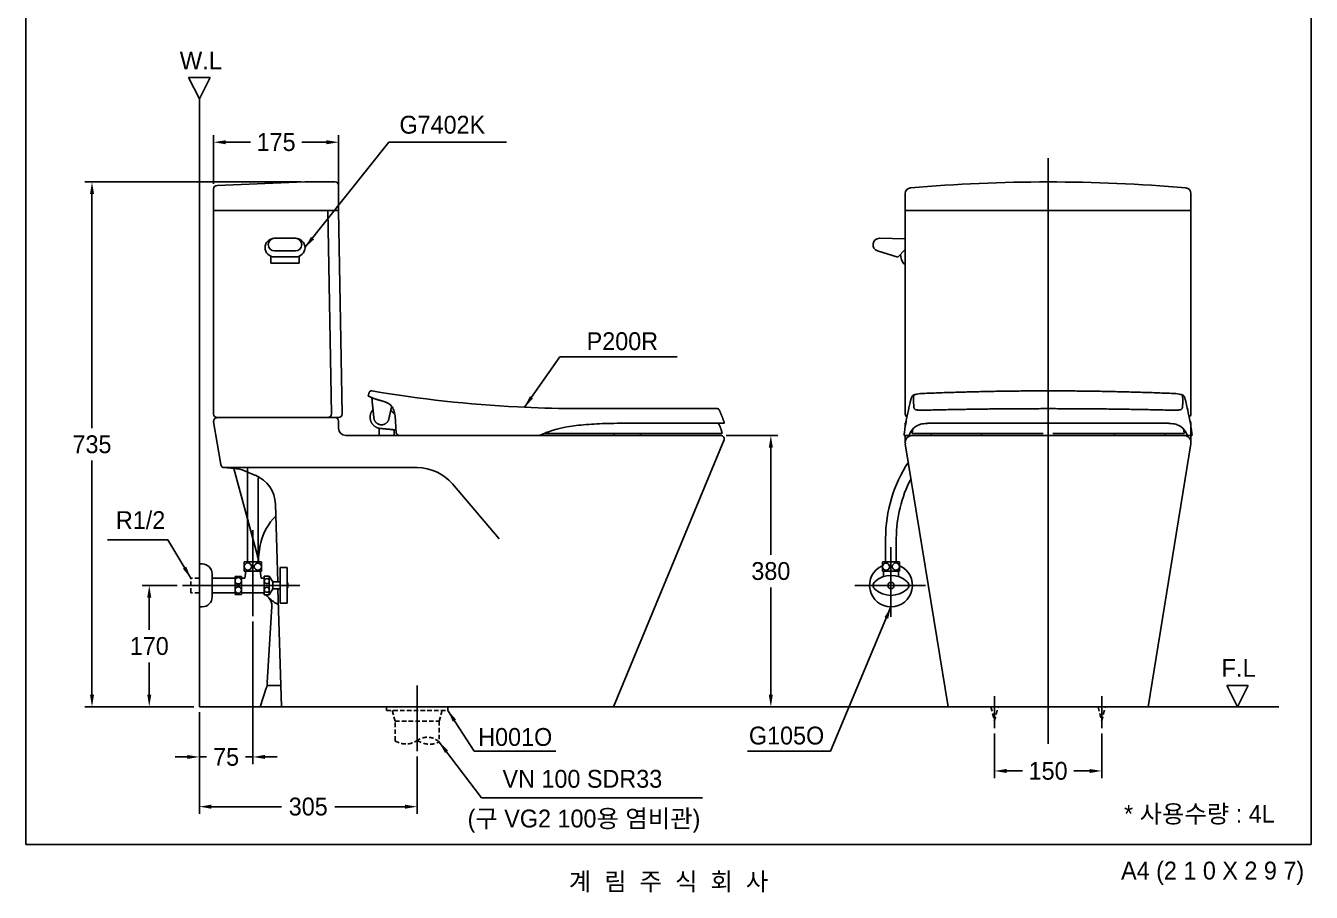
# Model space of a CAD drawing. Header units: millimetres. Extents: x 0 to 1800, y -67 to 2530.
# Drawn here: x 0 to 1800, y -67 to 1147 of the extents above; entities that cross this region are included whole.
import ezdxf
from ezdxf.enums import TextEntityAlignment as Align
from ezdxf.lldxf.tags import DXFTag

# ---------------------------------------------------------------- set-up
doc = ezdxf.new("R2010")
doc.units = ezdxf.units.MM
doc.linetypes.add('DASHED2', pattern=[9.525, 6.35, -3.175])
for name, color, linetype in [('TEXT', 7, 'Continuous'), ('내부선 및 부속', 4, 'Continuous'), ('도각라인', 255, 'Continuous'), ('외형선', 3, 'Continuous'), ('점선', 6, 'DASHED2'), ('중심선', 1, 'DASHED'), ('치수선', 7, 'Continuous')]:
    doc.layers.add(name, color=color, linetype=linetype)
doc.styles.add('____', font='')
doc.styles.add('타이틀', font='H2GTRM.TTF', dxfattribs={"height": 25})
doc.styles.get('____').set_extended_font_data('굴림')
tags = doc.linetypes.add('DASHDOT', pattern=[70, 31, -13, 13, -13]).pattern_tags.tags
tags[10:11] = [DXFTag(74, 4), DXFTag(75, 0), DXFTag(340, '0'), DXFTag(46, 0.0), DXFTag(50, 0.0), DXFTag(44, 0.0), DXFTag(45, 0.0)]
tags[8:9] = [DXFTag(74, 4), DXFTag(75, 0), DXFTag(340, '0'), DXFTag(46, 0.0), DXFTag(50, 0.0), DXFTag(44, 0.0), DXFTag(45, 0.0)]
tags[6:7] = [DXFTag(74, 4), DXFTag(75, 0), DXFTag(340, '0'), DXFTag(46, 0.0), DXFTag(50, 0.0), DXFTag(44, 0.0), DXFTag(45, 0.0)]
tags[4:5] = [DXFTag(74, 4), DXFTag(75, 0), DXFTag(340, '0'), DXFTag(46, 0.0), DXFTag(50, 0.0), DXFTag(44, 0.0), DXFTag(45, 0.0)]
tags = doc.linetypes.add('DASHED', pattern=[25.72, 12.86, -12.86]).pattern_tags.tags
tags[6:7] = [DXFTag(74, 4), DXFTag(75, 0), DXFTag(340, '0'), DXFTag(46, 0.0), DXFTag(50, 0.0), DXFTag(44, 0.0), DXFTag(45, 0.0)]
tags[4:5] = [DXFTag(74, 4), DXFTag(75, 0), DXFTag(340, '0'), DXFTag(46, 0.0), DXFTag(50, 0.0), DXFTag(44, 0.0), DXFTag(45, 0.0)]
doc.dimstyles.new('MSADIM', dxfattribs={"dimtxt": 33, "dimasz": 17, "dimexe": 10, "dimexo": 7.5, "dimgap": 10, "dimtad": 0, "dimtih": 1, "dimtoh": 1, "dimdec": 0, "dimzin": 1, "dimdsep": 46, "dimtxsty": '____', "dimcen": 11.25, "dimadec": 0, "dimazin": 0, "dimtfac": 1, "dimtdec": 0, "dimtix": 1, "dimtmove": 0, "dimatfit": 3, "dimfxl": 1, "dimtolj": 1, "dimtzin": 1, "dimarcsym": 0})

# ---------------------------------------------------------------- blocks, each defined once
blk = doc.blocks.new('*D44')
at = {"layer": '치수선', "color": 0, "linetype": 'Continuous', "lineweight": -2, "transparency": 16777216}
for p, q in [((243.1, 185.3), (243.1, 43)), ((548.1, 123.1), (548.1, 43)), ((260.1, 53), (358.3, 53)), ((531.1, 53), (432.9, 53))]:
    blk.add_line(p, q, dxfattribs=at)
at = {"layer": '치수선', "color": 0, "linetype": 'Continuous', "transparency": 16777216}
for points in [[(260.1, 55.8), (260.1, 50.1), (243.1, 53)], [(531.1, 55.8), (531.1, 50.1), (548.1, 53)]]:
    blk.add_solid(points, dxfattribs=at)
at = {"layer": '치수선', "color": 0, "linetype": 'Continuous', "transparency": 16777216, "insert": (395.6, 53), "char_height": 25, "attachment_point": 5, "style": '____'}
blk.add_mtext('\\A1;305', dxfattribs=at)
blk = doc.blocks.new('*D45')
at = {"layer": '치수선', "color": 0, "linetype": 'Continuous', "lineweight": -2, "transparency": 16777216}
for p, q in [((212, 362.8), (163, 362.8)), ((173, 345.8), (173, 300.7)), ((173, 209.8), (173, 255)), ((235.6, 192.8), (163, 192.8))]:
    blk.add_line(p, q, dxfattribs=at)
at = {"layer": '치수선', "color": 0, "linetype": 'Continuous', "transparency": 16777216}
for points in [[(170.2, 345.8), (175.8, 345.8), (173, 362.8)], [(170.2, 209.8), (175.8, 209.8), (173, 192.8)]]:
    blk.add_solid(points, dxfattribs=at)
at = {"layer": '치수선', "color": 0, "linetype": 'Continuous', "transparency": 16777216, "insert": (173, 277.8), "char_height": 25, "attachment_point": 5, "style": '____'}
blk.add_mtext('\\A1;170', dxfattribs=at)
blk = doc.blocks.new('*D42')
at = {"layer": '치수선', "color": 0, "linetype": 'Continuous', "lineweight": -2, "transparency": 16777216}
for p, q in [((385.6, 927.8), (82.8, 927.8)), ((92.8, 910.8), (92.8, 583.1)), ((92.8, 209.8), (92.8, 537.5)), ((235.6, 192.8), (82.8, 192.8))]:
    blk.add_line(p, q, dxfattribs=at)
at = {"layer": '치수선', "color": 0, "linetype": 'Continuous', "transparency": 16777216}
for points in [[(90, 910.8), (95.7, 910.8), (92.8, 927.8)], [(90, 209.8), (95.7, 209.8), (92.8, 192.8)]]:
    blk.add_solid(points, dxfattribs=at)
at = {"layer": '치수선', "color": 0, "linetype": 'Continuous', "transparency": 16777216, "insert": (92.8, 560.3), "char_height": 25, "attachment_point": 5, "style": '____'}
blk.add_mtext('\\A1;735', dxfattribs=at)
blk = doc.blocks.new('*D46')
at = {"layer": '치수선', "color": 0, "linetype": 'Continuous', "lineweight": -2, "transparency": 16777216}
for p, q in [((318.1, 312.3), (318.1, 112.6)), ((243.1, 185.3), (243.1, 112.6)), ((226.1, 122.6), (209.1, 122.6)), ((243.1, 122.6), (253.2, 122.6)), ((318.1, 122.6), (307.9, 122.6)), ((335.1, 122.6), (352.1, 122.6))]:
    blk.add_line(p, q, dxfattribs=at)
at = {"layer": '치수선', "color": 0, "linetype": 'Continuous', "transparency": 16777216}
for points in [[(226.1, 125.5), (226.1, 119.8), (243.1, 122.6)], [(335.1, 125.5), (335.1, 119.8), (318.1, 122.6)]]:
    blk.add_solid(points, dxfattribs=at)
at = {"layer": '치수선', "color": 0, "linetype": 'Continuous', "transparency": 16777216, "insert": (280.6, 122.6), "char_height": 25, "attachment_point": 5, "style": '____'}
blk.add_mtext('\\A1;75', dxfattribs=at)
blk = doc.blocks.new('*D43')
at = {"layer": '치수선', "color": 0, "linetype": 'Continuous', "lineweight": -2, "transparency": 16777216}
for p, q in [((1356.5, 155.3), (1356.5, 93)), ((1506.5, 155.3), (1506.5, 93)), ((1373.5, 103), (1395.5, 103)), ((1489.5, 103), (1467.4, 103))]:
    blk.add_line(p, q, dxfattribs=at)
at = {"layer": '치수선', "color": 0, "linetype": 'Continuous', "transparency": 16777216}
for points in [[(1373.5, 105.8), (1373.5, 100.1), (1356.5, 103)], [(1489.5, 105.8), (1489.5, 100.1), (1506.5, 103)]]:
    blk.add_solid(points, dxfattribs=at)
at = {"layer": '치수선', "color": 0, "linetype": 'Continuous', "transparency": 16777216, "insert": (1431.5, 103), "char_height": 25, "attachment_point": 5, "style": '____'}
blk.add_mtext('\\A1;150', dxfattribs=at)
blk = doc.blocks.new('*D35')
at = {"layer": '치수선', "color": 0, "linetype": 'Continuous', "lineweight": -2, "transparency": 16777216}
for p, q in [((980.6, 572.8), (1053.3, 572.8)), ((1043.3, 555.8), (1043.3, 405.6)), ((1043.3, 209.8), (1043.3, 360)), ((830.6, 192.8), (1053.3, 192.8))]:
    blk.add_line(p, q, dxfattribs=at)
at = {"layer": '치수선', "color": 0, "linetype": 'Continuous', "transparency": 16777216}
for points in [[(1040.4, 555.8), (1046.1, 555.8), (1043.3, 572.8)], [(1040.4, 209.8), (1046.1, 209.8), (1043.3, 192.8)]]:
    blk.add_solid(points, dxfattribs=at)
at = {"layer": '치수선', "color": 0, "linetype": 'Continuous', "transparency": 16777216, "insert": (1043.3, 382.8), "char_height": 25, "attachment_point": 5, "style": '____'}
blk.add_mtext('\\A1;380', dxfattribs=at)
blk = doc.blocks.new('*D41')
at = {"layer": '치수선', "color": 0, "linetype": 'Continuous', "lineweight": -2, "transparency": 16777216}
for p, q in [((263.1, 925.3), (263.1, 993.4)), ((438.1, 895.3), (438.1, 993.4)), ((280.1, 983.4), (314.6, 983.4)), ((421.1, 983.4), (386.5, 983.4))]:
    blk.add_line(p, q, dxfattribs=at)
at = {"layer": '치수선', "color": 0, "linetype": 'Continuous', "transparency": 16777216}
for points in [[(280.1, 986.2), (280.1, 980.5), (263.1, 983.4)], [(421.1, 986.2), (421.1, 980.5), (438.1, 983.4)]]:
    blk.add_solid(points, dxfattribs=at)
at = {"layer": '치수선', "color": 0, "linetype": 'Continuous', "transparency": 16777216, "insert": (350.6, 983.4), "char_height": 25, "attachment_point": 5, "style": '____'}
blk.add_mtext('\\A1;175', dxfattribs=at)

msp = doc.modelspace()

# ---------------------------------------------------------------- linework, layer by layer
at = {"layer": '내부선 및 부속', "linetype": 'Continuous'}
for p, q in [((438.1, 887.8), (263.1, 887.8)), ((263.1, 887.8), (438.1, 887.8)), ((428, 602.9), (423.1, 887.8)), ((1231.5, 887.8), (1631.5, 887.8)), ((1234, 887.8), (1629, 887.8)), ((378.1, 848.8), (348.1, 848.8)), ((1195.5, 848.8), (1231.5, 848.1)), ((377.7, 831.2), (348.4, 831.2)), ((1192.6, 831.2), (1220.9, 822.3)), ((1220.9, 822.3), (1231.2, 833.1)), ((343.1, 823.8), (343.1, 813.8)), ((383.1, 813.8), (343.1, 813.8)), ((378.1, 822.8), (348.1, 822.8)), ((383.1, 823.8), (383.1, 813.8)), ((1229.3, 813.1), (1231.5, 813.1)), ((433.1, 597.8), (268.1, 597.8)), ((268.1, 597.8), (438, 597.8)), ((968.1, 610.3), (964.3, 610.3)), ((1241.1, 576.4), (1241.9, 581.5)), ((1622, 576.4), (1621.3, 581.5)), ((1229.8, 573.4), (1229.8, 573.4)), ((1230.3, 572.8), (1632.6, 572.8)), ((1237.2, 573.8), (1236.8, 572.8)), ((1241.5, 572.8), (1621.5, 572.8)), ((1268, 573.8), (1268, 575.4)), ((1338.4, 573.8), (1338.4, 575.4)), ((1524.7, 573.8), (1524.7, 575.4)), ((1595.2, 573.8), (1595.2, 575.4)), ((1626, 573.8), (1626.4, 572.8)), ((548, 527.8), (278, 527.8)), ((306.5, 523.1), (321.7, 516.9)), ((310.6, 395.6), (310.6, 527.1)), ((325.6, 395.6), (325.6, 513.5)), ((663.1, 427.8), (597.5, 504.9)), ((352.9, 367.6), (349.6, 476.6)), ((1204, 428.6), (1204, 395.6)), ((1219, 428.6), (1219, 395.6)), ((247.1, 392.8), (243.1, 392.8)), ((261.1, 378.8), (261.1, 346.8)), ((330.1, 395.6), (306.1, 395.6)), ((306.1, 382.6), (306.1, 395.6)), ((330.1, 382.6), (306.1, 382.6)), ((308.1, 382.6), (306.6, 373.1)), ((329.6, 373.1), (328.1, 382.6)), ((330.1, 382.6), (330.1, 395.6)), ((356.1, 387.8), (356.1, 337.8)), ((366.1, 387.8), (356.1, 387.8)), ((366.1, 387.8), (366.1, 337.8)), ((1223.5, 395.6), (1199.5, 395.6)), ((1199.5, 395.6), (1199.5, 382.6)), ((1223.5, 382.6), (1199.5, 382.6)), ((1201, 382.6), (1201, 375.1)), ((1222, 382.6), (1222, 375.1)), ((1223.5, 395.6), (1223.5, 382.6)), ((293.1, 373.1), (261.1, 373.1)), ((293.1, 375.3), (293.1, 350.3)), ((302.1, 375.3), (293.1, 375.3)), ((302.1, 375.3), (302.1, 350.3)), ((306.6, 373.1), (302.1, 373.1)), ((334.1, 373.1), (329.6, 373.1)), ((341.1, 375.8), (334.1, 375.8)), ((334.1, 375.8), (334.1, 349.8)), ((341.1, 375.8), (341.1, 349.8)), ((341.1, 375.8), (346.1, 367.6)), ((346.1, 367.6), (346.1, 358.1)), ((356.1, 367.6), (346.1, 367.6)), ((293.1, 352.6), (261.1, 352.6)), ((302.1, 350.3), (293.1, 350.3)), ((334.1, 352.6), (302.1, 352.6)), ((341.1, 349.8), (334.1, 349.8)), ((346.1, 358.1), (341.1, 349.8)), ((356.1, 358.1), (346.1, 358.1)), ((358.1, 192.8), (353.1, 358.1)), ((247.1, 332.8), (243.1, 332.8)), ((366.1, 337.8), (356.1, 337.8)), ((357.2, 222.8), (337.8, 222.8))]:
    msp.add_line(p, q, dxfattribs=at)
for centre, radius in [((311.1, 389.2), 5), ((325.1, 389), 5), ((1204.5, 389), 5), ((1218.4, 389.2), 5), ((297.6, 369.3), 4.5), ((297.6, 356.3), 4.5), ((337.6, 368.8), 3.5), ((337.6, 356.8), 3.5), ((1211.5, 362.8), 4.5)]:
    msp.add_circle(centre, radius, dxfattribs=at)
for centre, radius, start, end in [((348.1, 835.8), 13, 90, 270), ((348.4, 840), 8.82, 90, 270), ((377.7, 840), 8.82, 270, 90), ((378.1, 835.8), 13, 270, 90), ((1195.3, 839.8), 9, 88.83, 252.4927), ((1249.6, 827.7), 25, 183.5491, 215.6999), ((423, 602.8), 5, 270, 0.9878), ((1230.3, 573.3), 0.5, 172.628, 270), ((1241.5, 562.8), 10, 90, 189.2308), ((1269, 573.8), 1, 180, 270), ((1337.4, 573.8), 1, 270, 360), ((1525.7, 573.8), 1, 180, 270), ((1594.2, 573.8), 1, 270, 0), ((1621.5, 562.8), 10, 350.7692, 90), ((1632.6, 573.3), 0.5, 270, 7.372), ((287.6, 476.9), 50, 67.7305, 85.2764), ((548, 462.8), 65, 40.3645, 90), ((1398.9, 428.6), 194.9, 146.7984, 180), ((304.6, 475.3), 45, 1.7098, 67.7305), ((1398.9, 428.6), 179.9, 152.3225, 180), ((402.1, 405.6), 75, 133.8486, 166.786), ((445.9, 395.3), 120, 166.786, 179.87), ((247.1, 378.8), 14, 0, 90), ((1211.5, 362.8), 30, 113.5784, 66.422), ((359.7, 362.8), 7.84, 324.9654, 35.0346), ((1193.5, 362.8), 7, 132.501, 227.499), ((1211.5, 343.2), 33.6, 47.499, 132.501), ((1229.5, 362.8), 7, 312.501, 47.499), ((247.1, 346.8), 14, 270, 360), ((369, 373.3), 40, 224.5569, 247.718), ((1211.5, 382.5), 33.6, 227.499, 312.501)]:
    msp.add_arc(centre, radius, start, end, dxfattribs=at)
for points, weights in [([(481, 633), (480.3, 630.8), (479.6, 628.4)], [1, 0.999970069621, 1]), ([(484.4, 635.2), (481.7, 635.6), (481, 633)], [1, 0.749919621623, 1]), ([(1431.7, 635.2), (1345.3, 635.2), (1259, 631.7)], [1, 0.999801706523, 1]), ([(1431.5, 635.2), (1517.8, 635.2), (1604.1, 631.7)], [1, 0.999801706523, 1]), ([(479.6, 628.3), (479.6, 627.9), (480, 627.8)], [1, 0.762517510337, 1]), ([(480.2, 627.7), (482.4, 626.8), (484.6, 625.8)], [1, 0.999999577645, 1]), ([(487.5, 597.1), (486, 611.4), (484.6, 625.6)], [1, 0.999999998603, 1]), ([(504, 619.4), (505.1, 619), (506.1, 618.5)], [1, 0.999535955488, 1]), ([(512.4, 613.8), (511.1, 607.9), (509.8, 602)], [1, 0.999999989755, 1]), ([(1243.3, 628.7), (1243.1, 622.3), (1243.3, 615.9)], [1, 0.9993311055, 1]), ([(1619.8, 628.7), (1620.1, 622.3), (1619.9, 615.9)], [1, 0.9993311055, 1]), ([(494.6, 588.3), (488.3, 590.4), (487.5, 597.1)], [1, 0.845558382964, 1]), ([(508.7, 596.8), (507.4, 588.3), (498.7, 587.7)], [1, 0.778466172413, 1]), ([(509.8, 602), (509.2, 599.4), (508.7, 596.8)], [1, 0.999999968801, 1]), ([(514.5, 604.6), (512.8, 606.2), (511.1, 607.9)], [1, 0.999857475515, 1]), ([(516.8, 602.7), (515.6, 603.7), (514.5, 604.6)], [1, 0.999840560835, 1]), ([(970.9, 608.6), (970.1, 610.4), (968.1, 610.3)], [1, 0.838239281829, 1]), ([(978.1, 590.6), (975, 599.8), (970.9, 608.6)], [1, 0.998256586957, 1]), ([(1262.4, 608.3), (1347, 610.3), (1431.7, 610.3)], [1, 0.999929548241, 1]), ([(1600.7, 608.3), (1516.1, 610.3), (1431.5, 610.3)], [1, 0.999929548241, 1]), ([(498.7, 587.7), (496.6, 587.6), (494.6, 588.3)], [1, 0.980963894157, 1]), ([(518.5, 577.9), (518.6, 574.2), (522.1, 573.1)], [1, 0.814371779475, 1]), ([(722, 573.8), (725.3, 575.3), (728.6, 576.7)], [1, 0.999503878411, 1]), ([(837.2, 589.9), (907.4, 589.9), (977.6, 589.9)], [1, 0.999999997672, 1]), ([(968.8, 589.9), (970.8, 588.4), (971.8, 586.1)], [1, 0.965744445084, 1]), ([(971.8, 586.1), (973.7, 581.5), (974.9, 576.6)], [1, 0.997080258558, 1]), ([(975, 576.4), (975, 575.7), (974.3, 575.4)], [1, 0.819941337137, 1]), ([(977.6, 589.9), (977.7, 589.9), (977.8, 589.9)], [1, 0.98089739074, 1]), ([(978, 590), (978, 590.1), (978.1, 590.2)], [1, 0.976763395582, 1]), ([(1230.5, 578.1), (1230.2, 575.8), (1229.8, 573.4)], [1, 0.999997897074, 1]), ([(1266.4, 589.9), (1349, 589.9), (1431.7, 589.9)], [1, 0.999999998137, 1]), ([(1596.8, 589.9), (1514.1, 589.9), (1431.5, 589.9)], [1, 0.999999998137, 1]), ([(1632.5, 578.1), (1632.8, 575.8), (1633.1, 573.4)], [1, 0.999997897074, 1]), ([(717.7, 572.8), (718.8, 572.8), (719.9, 573.1)], [1, 0.993760916867, 1]), ([(719.9, 573.1), (721, 573.3), (722, 573.8)], [1, 0.994379533918, 1]), ([(824, 573.8), (824, 572.8), (825, 572.8)], [1, 0.708719297177, 1]), ([(859.6, 572.8), (860.6, 572.8), (860.6, 573.8)], [1, 0.709335044822, 1])]:
    msp.add_rational_spline(points, weights, degree=2, dxfattribs=at)
for points, degree in [([(484.6, 635.2), (484.5, 635.2), (484.5, 635.2), (484.5, 635.2), (484.4, 635.2), (484.4, 635.2)], 5), ([(1259, 631.7), (1250.3, 631.4), (1243.4, 630.1), (1243.3, 628.7)], 3), ([(1604.1, 631.7), (1612.8, 631.4), (1619.7, 630.1), (1619.8, 628.7)], 3), ([(479.6, 628.4), (479.6, 628.4), (479.6, 628.4), (479.6, 628.4), (479.6, 628.3), (479.6, 628.3)], 5), ([(480, 627.8), (480, 627.8), (480.1, 627.8), (480.1, 627.8), (480.1, 627.7), (480.2, 627.7)], 5), ([(484.6, 625.8), (488.3, 624.2), (492.1, 622.6), (496.2, 622), (500.2, 621), (504, 619.4)], 5), ([(506.1, 618.5), (507, 618.1), (507.9, 617.6), (508.7, 617.1), (509.5, 616.5), (510.2, 615.9)], 5), ([(1240.8, 627.4), (1239.9, 625.9), (1240, 623.9), (1239.1, 622.5), (1238.7, 620.8), (1238.4, 619.1)], 5), ([(1243.3, 615.9), (1243.3, 615.3), (1243.3, 614.6), (1243.3, 613.9), (1243.5, 613.3), (1243.5, 612.7)], 5), ([(1619.9, 615.9), (1619.8, 615.3), (1619.8, 614.6), (1619.9, 613.9), (1619.7, 613.3), (1619.6, 612.7)], 5), ([(1622.1, 627.4), (1623, 625.9), (1623, 623.9), (1623.9, 622.5), (1624.2, 620.8), (1624.6, 619.1)], 5), ([(494.7, 582.9), (494.7, 577.8), (494.7, 572.8)], 2), ([(495.7, 582.7), (504.7, 581.8), (513.8, 580.9)], 2), ([(513.8, 580.9), (516.1, 580.7), (518.4, 580.4)], 2), ([(515.7, 572.8), (515.7, 576.8), (515.7, 580.7)], 2), ([(974.9, 576.6), (974.9, 576.6), (975, 576.6), (975, 576.5), (975, 576.5), (975, 576.4)], 5), ([(977.8, 589.9), (977.8, 589.9), (977.9, 590), (977.9, 590), (977.9, 590), (978, 590)], 5), ([(978.1, 590.2), (978.1, 590.3), (978.1, 590.4), (978.1, 590.4), (978.1, 590.5), (978.1, 590.6)], 5), ([(1266.4, 589.9), (1265, 589.9), (1263.7, 589.9), (1262.3, 589.7), (1261, 589.6), (1259.6, 589.5)], 5), ([(1596.8, 589.9), (1598.1, 589.9), (1599.5, 589.9), (1600.8, 589.7), (1602.2, 589.6), (1603.5, 589.5)], 5), ([(522.1, 573.1), (522.5, 572.9), (522.9, 572.9), (523.3, 572.8), (523.7, 572.8), (524.1, 572.8)], 5), ([(973.7, 575.4), (849.6, 575.4), (725.5, 575.4)], 2), ([(824, 575.3), (824, 574.6), (824, 573.8)], 2), ([(860.6, 573.8), (860.6, 574.6), (860.6, 575.3)], 2), ([(974.3, 575.4), (974.2, 575.4), (974.1, 575.4), (973.9, 575.4), (973.8, 575.4), (973.7, 575.4)], 5), ([(1242.1, 575.4), (1333.5, 575.4), (1424.8, 575.4)], 2), ([(1621, 575.4), (1529.7, 575.4), (1438.3, 575.4)], 2)]:
    msp.add_open_spline(points, degree=degree, dxfattribs=at)
for points, knots in [([(964.3, 610.3), (911.4, 610.3), (851.7, 610.4), (785.2, 610.3), (746.3, 610.4), (645.6, 613.5), (552.2, 623.7), (484.6, 635.2)], [0, 0, 0, 0, 0.329654, 0.372244, 0.41482, 0.5725, 1, 1, 1, 1]), ([(1246, 630.3), (1245.3, 630.1), (1244.2, 629.8), (1242.7, 629.2), (1241.5, 628.4), (1241, 627.8), (1240.8, 627.4)], [0, 0, 0, 0, 0.334847, 0.592015, 0.806373, 1, 1, 1, 1]), ([(1616.9, 630.3), (1617.6, 630.1), (1618.8, 629.8), (1620.3, 629.2), (1621.4, 628.4), (1621.9, 627.8), (1622.1, 627.4)], [0, 0, 0, 0, 0.334847, 0.592015, 0.806373, 1, 1, 1, 1]), ([(510.2, 615.9), (511, 615.3), (512.4, 613.9), (514.8, 610.1), (516.9, 603.8), (517.9, 592.4), (518.3, 583.6), (518.5, 577.9)], [0, 0, 0, 0, 0.077293, 0.145803, 0.337667, 0.56877, 1, 1, 1, 1]), ([(1238.4, 619.1), (1237.3, 614.1), (1235.5, 606.5), (1233.3, 595.9), (1231.8, 587.1), (1230.9, 581.1), (1230.5, 578.1)], [0, 0, 0, 0, 0.363376, 0.561739, 0.784101, 1, 1, 1, 1]), ([(1243.5, 612.7), (1243.6, 612.1), (1243.6, 611.2), (1244.5, 609.4), (1247.5, 608.4), (1251.3, 608.2), (1256.6, 608.1), (1260.1, 608.3), (1262.4, 608.3)], [0, 0, 0, 0, 0.080098, 0.130289, 0.260977, 0.509166, 0.671258, 1, 1, 1, 1]), ([(1619.6, 612.7), (1619.5, 612.1), (1619.5, 611.2), (1618.7, 609.4), (1615.7, 608.4), (1611.8, 608.2), (1606.6, 608.1), (1603.1, 608.3), (1600.8, 608.3)], [0, 0, 0, 0, 0.080098, 0.130289, 0.260977, 0.509166, 0.671258, 1, 1, 1, 1]), ([(1624.6, 619.1), (1625.6, 614.1), (1627.4, 606.5), (1629.6, 595.9), (1631.2, 587.1), (1632.1, 581.1), (1632.5, 578.1)], [0, 0, 0, 0, 0.363376, 0.561739, 0.784101, 1, 1, 1, 1]), ([(728.6, 576.7), (741.3, 581.7), (756.2, 585), (783.4, 588.1), (793, 588.7), (813.6, 589.6), (824.5, 589.8), (837.2, 589.9)], [0, 0, 0, 0, 0.485452, 0.485452, 0.744131, 0.744131, 1, 1, 1, 1]), ([(1259.6, 589.5), (1256, 589.2), (1253.2, 588.7), (1247.8, 586.7), (1245.4, 585.1), (1240.8, 580.5), (1238.8, 577.6), (1237.2, 573.8)], [0, 0, 0, 0, 0.272913, 0.272913, 0.636696, 0.636696, 1, 1, 1, 1]), ([(1603.5, 589.5), (1607.1, 589.2), (1610, 588.7), (1615.4, 586.7), (1617.8, 585.1), (1622.4, 580.5), (1624.3, 577.6), (1626, 573.8)], [0, 0, 0, 0, 0.272913, 0.272913, 0.636696, 0.636696, 1, 1, 1, 1])]:
    msp.add_open_spline(points, degree=3, knots=knots, dxfattribs=at)
for points, weights, knots in [([(486.3, 608.9), (484.8, 607.3), (483.9, 605.4), (480.3, 598.2), (484, 591.1), (487.7, 583.9), (495.7, 582.7)], [1, 0.991018631957, 1, 0.891394889397, 1, 0.891394892657, 1], [0, 0, 0, 0.124781, 0.124781, 0.56239, 0.56239, 1, 1, 1]), ([(1241.1, 576.4), (1241.1, 576), (1241.4, 575.7), (1241.7, 575.4), (1242.1, 575.4)], [1, 0.92001866499, 1, 0.92001866499, 1], [0, 0, 0, 0.5, 0.5, 1, 1, 1]), ([(1622, 576.4), (1622.1, 576), (1621.8, 575.7), (1621.5, 575.4), (1621, 575.4)], [1, 0.92001866499, 1, 0.92001866499, 1], [0, 0, 0, 0.5, 0.5, 1, 1, 1])]:
    msp.add_rational_spline(points, weights, degree=2, knots=knots, dxfattribs=at)
at = {"layer": '도각라인', "color": 7}
for p, q in [((0, 0), (0, 2530)), ((1800, 2530), (1800, 0)), ((0, 0), (1800, 0))]:
    msp.add_line(p, q, dxfattribs=at)
at = {"layer": '외형선', "linetype": 'Continuous'}
for p, q in [((258.1, 1074.1), (228.1, 1074.1)), ((228.1, 1074.1), (243.1, 1044.1)), ((243.1, 1044.1), (258.1, 1074.1)), ((243.1, 1044.1), (243.1, 192.8)), ((1231.5, 585), (1231.5, 587.8)), ((1631.5, 562.8), (1631.5, 587.8)), ((448.1, 572.8), (973.1, 572.8)), ((1231.5, 562.8), (1231.5, 572.8)), ((1291.5, 192.8), (1231.6, 561.2)), ((1571.5, 192.8), (1631.3, 561.2)), ((243.1, 332.8), (243.1, 392.8)), ((1711.6, 222.8), (1681.6, 222.8)), ((1681.6, 222.8), (1696.6, 192.8)), ((1696.6, 192.8), (1711.6, 222.8)), ((243.1, 192.8), (1754.5, 192.8)), ((328.1, 192.8), (823.1, 192.8)), ((1291.5, 192.8), (1571.5, 192.8))]:
    msp.add_line(p, q, dxfattribs=at)
at = {"layer": '외형선'}
for p, q in [((267.9, 922.8), (390.7, 927.7)), ((395.5, 927.8), (433.1, 927.8)), ((438.1, 922.8), (438.1, 887.8)), ((263.1, 917.8), (263.1, 887.8)), ((1231.5, 887.8), (1231.5, 911.6)), ((1631.5, 887.8), (1631.5, 911.6)), ((263.1, 885.6), (263.1, 887.8)), ((263.1, 885.6), (263.1, 602.8)), ((438.1, 885.6), (438.1, 887.8)), ((443, 602.9), (438.1, 887.8)), ((1231.5, 602.8), (1231.5, 887.8)), ((1631.5, 602.8), (1631.5, 887.8)), ((273.1, 532), (263.1, 592)), ((438.1, 592.8), (438.1, 582.8)), ((977.7, 565.9), (823.1, 192.8)), ((277.4, 527.9), (291.7, 526.7)), ((324.1, 406), (291.2, 526.7)), ((338.3, 226.8), (344.7, 333.8)), ((328.1, 192.8), (336.8, 219.1)), ((1291.5, 192.8), (1571.5, 192.8))]:
    msp.add_line(p, q, dxfattribs=at)
for centre, radius, start, end in [((268.1, 917.8), 5, 90, 180), ((395.5, 807.8), 120, 90, 92.2888), ((433.1, 922.8), 5, 0, 90), ((1239.5, 911.6), 8, 94.9017, 180), ((1431.5, -1327.2), 2255, 85.0983, 94.9017), ((1623.5, 911.6), 8, 0, 85.0983), ((268.1, 602.8), 5, 180, 270), ((268.1, 592.8), 5, 90, 189.4623), ((433.1, 592.8), 5, 0, 90), ((438, 602.8), 5, 270, 0.9878), ((1236.5, 602.8), 5, 180, 238.8674), ((1626.5, 602.8), 5, 301.1326, 0), ((973.1, 567.8), 5, 337.4893, 90), ((275.9, 392.9), 50, 3.0657, 15.2552), ((369, 373.3), 40, 215.9388, 224.5569), ((329.8, 334.7), 15, 356.5626, 44.5569), ((308.4, 228.6), 30, 341.5651, 356.5626)]:
    msp.add_arc(centre, radius, start, end, dxfattribs=at)
at = {"layer": '외형선', "linetype": 'Continuous'}
for centre, radius, start, end in [((448.1, 582.8), 10, 180, 270), ((1241.5, 587.8), 10, 150.287, 180), ((1621.5, 587.8), 10, 0, 29.713), ((278.1, 532.8), 5, 186.3794, 270)]:
    msp.add_arc(centre, radius, start, end, dxfattribs=at)
at = {"layer": '점선'}
for p, q in [((231.1, 352.6), (231.1, 373.1)), ((243.1, 373.1), (231.1, 373.1)), ((243.1, 352.6), (231.1, 352.6)), ((505.1, 192.8), (505.1, 187.8)), ((505.1, 187.8), (591.1, 187.8)), ((513.1, 187.8), (517.1, 172.8)), ((583.1, 187.8), (579.1, 172.8)), ((591.1, 187.8), (591.1, 192.8)), ((1351.5, 192.8), (1356.5, 172.8)), ((1356.5, 172.8), (1361.5, 192.8)), ((1501.5, 192.8), (1506.5, 172.8)), ((1506.5, 172.8), (1511.5, 192.8)), ((517.1, 172.8), (579.1, 172.8)), ((517.1, 145.3), (517.1, 172.8)), ((579.1, 172.8), (579.1, 143.5))]:
    msp.add_line(p, q, dxfattribs=at)
for centre, radius, start, end in [((532.3, 168.9), 28.1, 237.1476, 305.6288), ((565.5, 172.6), 32.1, 237.1903, 295.1018), ((562.3, 125.8), 24.4, 46.5379, 123.8822)]:
    msp.add_arc(centre, radius, start, end, dxfattribs=at)
at = {"layer": '중심선', "linetype": 'DASHDOT'}
for p, q in [((1431.5, 961.1), (1431.5, 140.8)), ((318.1, 319.8), (318.1, 440.1)), ((1211.5, 416.3), (1211.5, 318.9)), ((383.6, 362.8), (219.5, 362.8)), ((1160.7, 362.8), (1259.7, 362.8)), ((548.1, 222.8), (548.1, 162.8)), ((548.1, 207.8), (548.1, 130.6)), ((1356.5, 207.8), (1356.5, 162.8)), ((1506.5, 207.8), (1506.5, 162.8))]:
    msp.add_line(p, q, dxfattribs=at)
at = {"layer": '치수선', "linetype": 'Continuous'}
for p, q in [((525.5, 983.4), (673.4, 983.4)), ((655.2, 65.5), (947.6, 65.5))]:
    msp.add_line(p, q, dxfattribs=at)

# ---------------------------------------------------------------- texts
at = {"layer": 'TEXT', "style": '타이틀'}
for s, p in [('P200R', (835.4, 704.8)), ('H001O', (685.4, 150.6)), ('G105O', (1065.3, 152.6)), ('* 사용수량 : 4L', (1643.3, 42.9)), ('계  림  주  식  회  사', (900, -51.7))]:
    msp.add_text(s, height=25, dxfattribs=at).set_placement(p, align=Align.MIDDLE_CENTER)
msp.add_text('A4 (2 1 0 X 2 9 7)', height=25, dxfattribs=at).set_placement((1790, -36.5), align=Align.MIDDLE_RIGHT)
at = {"layer": 'TEXT', "char_height": 25, "attachment_point": 1, "line_spacing_factor": 0.963855, "style": '타이틀'}
for s, insert, width in [('\\fﾱﾼﾸﾲ;W.L', (215.6, 1110.3), 380.447), ('\\A1;G7402K', (523.3, 1020.4), 248.993), ('\\A1;R1/2', (126.3, 466.7), 380.447), ('{\\fﾱﾼﾸﾲ|b0|i0|c129|p0;F\\fﾱﾼﾸﾲ|b0|i0|c0|p0;.L}', (1674.1, 259.8), 380.447), ('\\A1;VN 100 SDR33', (667.6, 104.5), 379.657), ('\\A1;(구 VG2 100{\\fGulim|b0|i0|c129|p50;용 염비관)}', (618.7, 48.9), 379.657)]:
    msp.add_mtext(s, dxfattribs=dict(at, insert=insert, width=width))

# ---------------------------------------------------------------- dimensions: what is measured, and where the dimension line sits
at = {"layer": '치수선', "linetype": 'Continuous'}
for base, p1, p2, picture, middle in [((438.1, 983.4), (263.1, 917.8), (438.1, 887.8), '*D41', (350.6, 983.4)), ((318.1, 122.6), (243.1, 192.8), (318.1, 319.8), '*D46', (280.6, 122.6)), ((548.1, 53), (243.1, 192.8), (548.1, 130.6), '*D44', (395.6, 53)), ((1506.5, 103), (1356.5, 162.8), (1506.5, 162.8), '*D43', (1431.5, 103))]:
    dim = msp.add_linear_dim(base=base, p1=p1, p2=p2, dimstyle='MSADIM', override={"dimtxt": 25}, dxfattribs=at)
    dim.commit()
    dim.dimension.update_dxf_attribs({"geometry": picture, "text_midpoint": middle})
for base, p1, p2, picture, middle in [((92.8, 192.8), (393.1, 927.8), (243.1, 192.8), '*D42', (92.8, 560.3)), ((1043.3, 192.8), (973.1, 572.8), (823.1, 192.8), '*D35', (1043.3, 382.8)), ((173, 192.8), (219.5, 362.8), (243.1, 192.8), '*D45', (173, 277.8))]:
    dim = msp.add_linear_dim(base=base, p1=p1, p2=p2, angle=90, dimstyle='MSADIM', override={"dimtxt": 25}, dxfattribs=at)
    dim.commit()
    dim.dimension.update_dxf_attribs({"geometry": picture, "text_midpoint": middle})

# ---------------------------------------------------------------- leaders
at = {"layer": '치수선', "linetype": 'Continuous', "annotation_type": 0, "has_hookline": 1, "hookline_direction": 0}
for points in [[(391, 835.8), (508.5, 983.4), (525.5, 983.4)], [(579, 143.4), (638.2, 65.5), (655.2, 65.5)]]:
    msp.add_leader(points, dimstyle='MSADIM', override={"dimtxt": 25}, dxfattribs=at)
at = {"layer": '치수선', "linetype": 'Continuous'}
for points in [[(698.4, 612.2), (747.7, 683), (912.1, 683)], [(231.1, 373.1), (199.2, 426.7), (114.7, 426.7)], [(1211.5, 332.8), (1126.8, 130.6), (1010.8, 130.6)], [(591.1, 187.8), (627.7, 130.6), (742.3, 130.6)]]:
    msp.add_leader(points, dimstyle='MSADIM', override={"dimtxt": 25}, dxfattribs=at)

doc.saveas('drawing.dxf')
